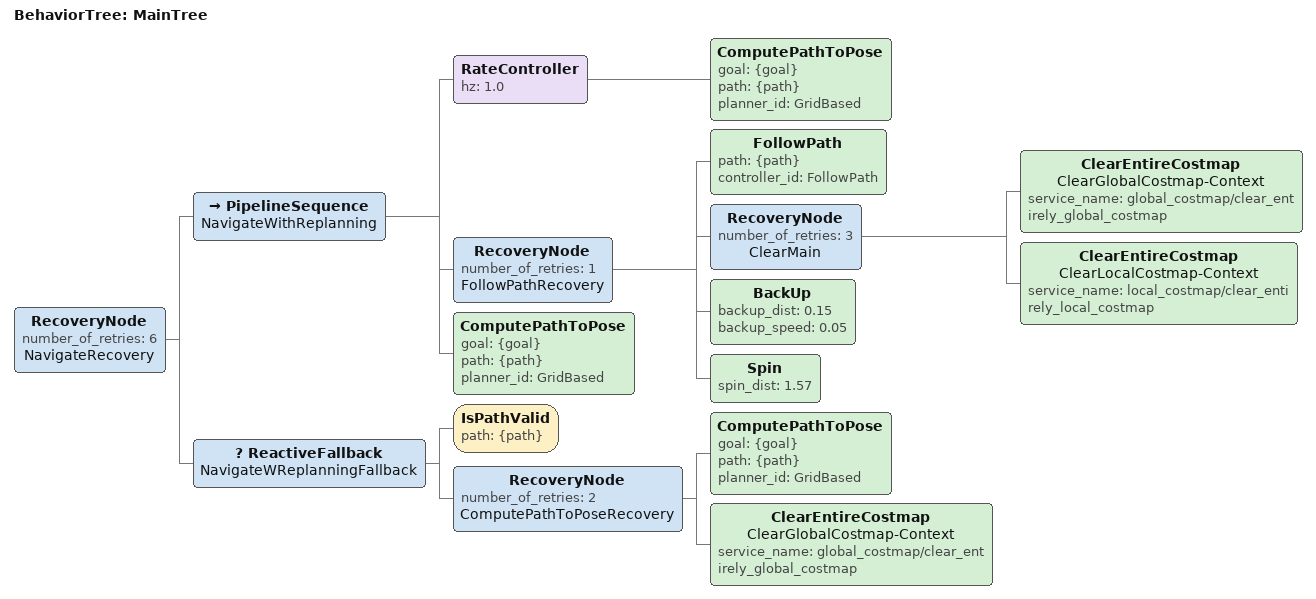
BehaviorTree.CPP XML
<root main_tree_to_execute="MainTree">
    <BehaviorTree ID="MainTree">
        <RecoveryNode number_of_retries="6" name="NavigateRecovery">
            <PipelineSequence name="NavigateWithReplanning">
                <RateController hz="1.0">
                    <ComputePathToPose goal="{goal}" path="{path}" planner_id="GridBased"/>
                </RateController>
                <RecoveryNode number_of_retries="1" name="FollowPathRecovery">
                    <FollowPath path="{path}" controller_id="FollowPath"/>
                    <RecoveryNode number_of_retries="3" name="ClearMain">
                        <ClearEntireCostmap name="ClearGlobalCostmap-Context" service_name="global_costmap/clear_entirely_global_costmap"/>
                        <ClearEntireCostmap name="ClearLocalCostmap-Context" service_name="local_costmap/clear_entirely_local_costmap"/>
                    </RecoveryNode>
                    <BackUp backup_dist="0.15" backup_speed="0.05"/>
                    <Spin spin_dist="1.57"/>
                </RecoveryNode>
                <ComputePathToPose goal="{goal}" path="{path}" planner_id="GridBased"/>
            </PipelineSequence>
            <ReactiveFallback name="NavigateWReplanningFallback">
                <IsPathValid path="{path}"/>
                <RecoveryNode number_of_retries="2" name="ComputePathToPoseRecovery">
                    <ComputePathToPose goal="{goal}" path="{path}" planner_id="GridBased"/>
                    <ClearEntireCostmap name="ClearGlobalCostmap-Context" service_name="global_costmap/clear_entirely_global_costmap"/>
                </RecoveryNode>
            </ReactiveFallback>
        </RecoveryNode>
    </BehaviorTree>
</root>
